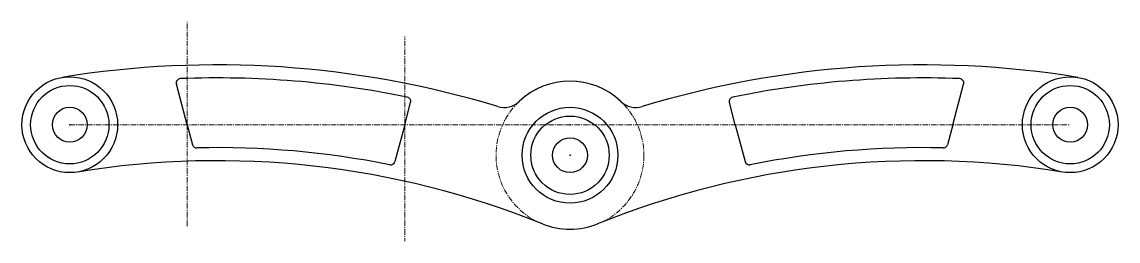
# Model space of a CAD drawing. Header units: inches. Extents: x 489 to 741, y 473 to 524.
import ezdxf

# ---------------------------------------------------------------- set-up
doc = ezdxf.new("R2010")
doc.units = ezdxf.units.IN
doc.header["$MEASUREMENT"] = 0
doc.linetypes.add('CENTER', pattern=[2, 1.25, -0.25, 0.25, -0.25])
doc.layers.add('line', color=9, linetype='CENTER', lineweight=5)

msp = doc.modelspace()

# ---------------------------------------------------------------- linework, layer by layer
for p, q in [((527, 500), (524.5, 509.32)), ((703, 500), (705.5, 509.32)), ((577, 500), (578.36, 505.09)), ((653, 500), (651.64, 505.09)), ((527, 500), (528.23, 495.42)), ((577, 500), (574.73, 491.54)), ((653, 500), (655.27, 491.54)), ((703, 500), (701.77, 495.42))]:
    msp.add_line(p, q)
for centre, radius in [((500, 500), 11), ((730, 500), 11), ((500, 500), 9), ((730, 500), 9), ((500, 500), 4), ((615, 493), 11), ((730, 500), 4), ((615, 493), 9), ((615, 493), 4)]:
    msp.add_circle(centre, radius)
for centre, radius, start, end in [((533.87, 291.74), 222, 73.1061, 99.2374), ((696.13, 291.74), 222, 80.7626, 106.8939), ((525.47, 509.57), 1, 92.2086, 195), ((533.87, 291.74), 219, 78.4828, 92.2086), ((615, 493), 17, 46.4313, 133.5687), ((696.13, 291.74), 219, 87.7914, 101.5172), ((704.53, 509.57), 1, 345, 87.7914), ((577.4, 505.35), 1, 345, 78.4828), ((599.84, 508.94), 5, 253.1061, 313.5687), ((630.16, 508.94), 5, 226.4313, 286.8939), ((652.6, 505.35), 1, 101.5172, 195), ((529.19, 495.68), 1, 195, 271.3142), ((533.87, 291.74), 203, 78.7221, 91.3142), ((696.13, 291.74), 203, 88.6858, 101.2779), ((700.81, 495.68), 1, 268.6858, 345), ((533.87, 291.74), 200, 68.0457, 99.2374), ((573.77, 491.8), 1, 258.7221, 345), ((696.13, 291.74), 200, 80.7626, 111.9543), ((656.23, 491.8), 1, 195, 281.2779), ((615, 493), 17, 248.0457, 291.9543)]:
    msp.add_arc(centre, radius, start, end)
for p in [(500, 500), (527, 500), (527, 500), (577, 500), (615, 500), (653, 500), (703, 500), (703, 500), (615, 493)]:
    msp.add_point(p)
at = {"layer": 'line'}
for p, q in [((527, 500), (527, 523.58)), ((577, 500), (577, 520.24)), ((500, 500), (730, 500)), ((527, 500), (527, 476.71)), ((577, 500), (577, 473.31))]:
    msp.add_line(p, q, dxfattribs=at)
msp.add_circle((615, 493), 17, dxfattribs=at)

doc.saveas('drawing.dxf')
